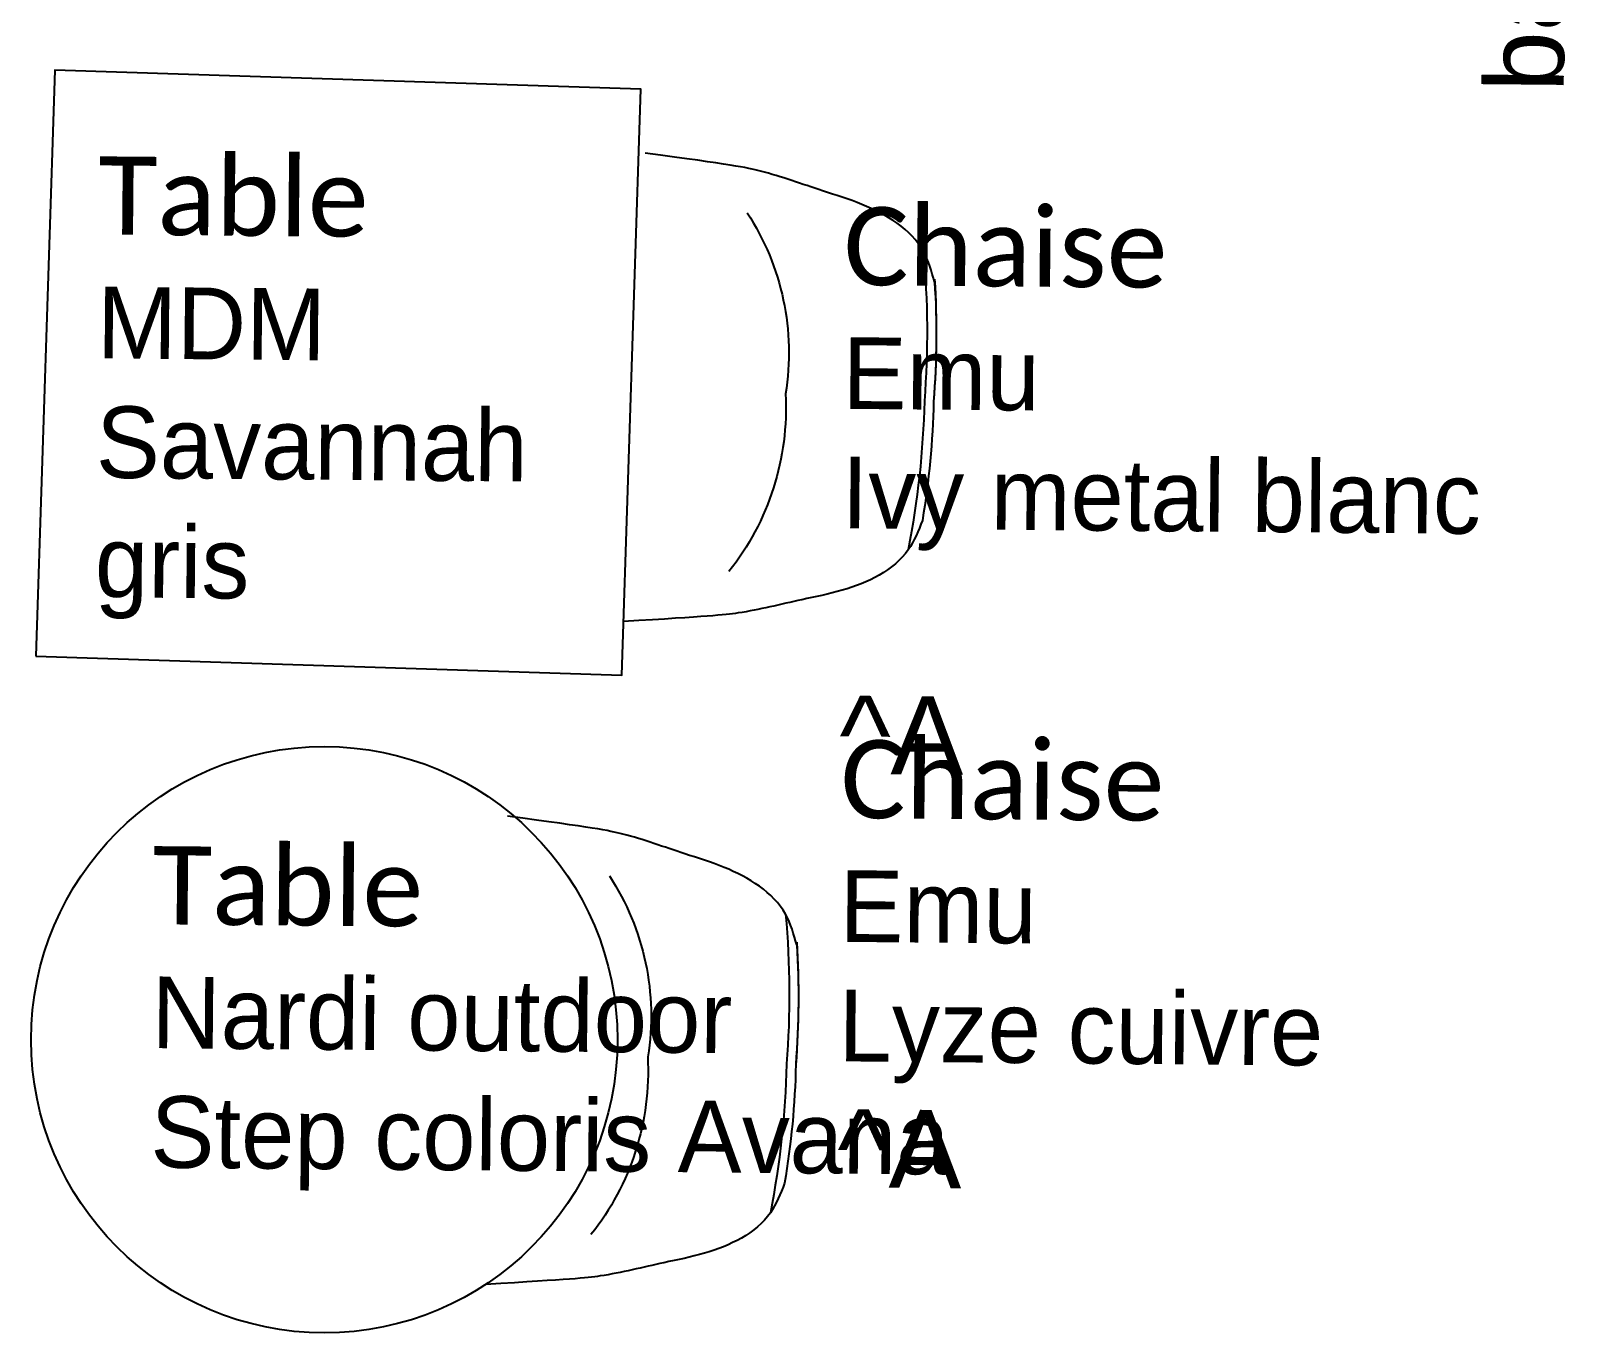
# Model space of a CAD drawing. Extents: x -27 to 25.3, y -8.5 to 57.5.
# Drawn here: x -12.475 to -10.881, y 45.258 to 46.59 of the extents above; entities that cross this region are included whole.
import ezdxf

# ---------------------------------------------------------------- set-up
doc = ezdxf.new("R2010")
doc.units = 0
doc.header["$LTSCALE"] = 0.002
doc.layers.add('04-MOBILIER', color=1, linetype='Continuous', true_color=0xff0000)
doc.layers.add('SA-ELEVATION', color=2, linetype='Continuous', true_color=0xffff00)
doc.layers.add('_ANNO-CONCEPT-T', color=7, linetype='Continuous')
doc.layers.add('A-mobilier', color=252, linetype='Continuous')
doc.styles.get("Standard").update_dxf_attribs({"font": 'ARIALN.TTF'})

# ---------------------------------------------------------------- blocks, each defined once
blk = doc.blocks.new('A$C7F8468B1')
at = {"layer": '04-MOBILIER'}
for centre, radius, start, end in [((20.83, -69.03), 91.49, 88.4948, 98.0977), ((20.78, -61.3), 84.71, 88.3377, 96.6108), ((25.69, -61.3), 84.71, 83.3892, 91.6623), ((25.64, -68.09), 91.49, 83.6625, 91.5052), ((25.64, -69.03), 91.49, 81.9023, 91.5052), ((20.45, -18.63), 26.98, 84.0728, 125.5143), ((26.1, -17.83), 26.2, 53.8955, 96.2776)]:
    blk.add_arc(centre, radius, start, end, dxfattribs=at)
for points in [[(11.03, 22.85), (9.95, 22.49), (6.33, 21.28), (3.61, 16.17), (2.14, 10.18), (0.57, 5.15), (0.11, 1.52), (-0.87, -7.16)], [(35.45, 22.85), (36.52, 22.49), (40.14, 21.28), (42.86, 16.17), (44.33, 10.18), (45.91, 5.15), (46.37, 1.52), (47.12, -7.39)]]:
    blk.add_open_spline(points, degree=3, knots=[0, 0, 0, 0, 3.716681, 12.506628, 17.24982, 24.62784, 29.757352, 29.757352, 29.757352, 29.757352], dxfattribs=at)
blk = doc.blocks.new('A$C0E126796')
at = {"layer": 'SA-ELEVATION', "ltscale": 0.01}
blk.add_lwpolyline([(2.0444, 7.8829), (2.6441, 7.8633), (2.6636, 8.463), (2.0639, 8.4825)], close=True, dxfattribs=at)
blk.add_circle((2.3396, 7.4903, 0), 0.3, dxfattribs=at)
at = {"layer": 'SA-ELEVATION', "xscale": -0.01, "yscale": 0.01, "zscale": 0.01, "rotation": 267.0816438304248}
for p in [(2.7178, 7.9232), (2.5768, 7.2448)]:
    blk.add_blockref('A$C7F8468B1', p, dxfattribs=at)
at = {"layer": '_ANNO-CONCEPT-T', "char_height": 0.08, "width": 1.472401, "attachment_point": 1}
for s, insert, rotation in [('{\\fArial|b0|i0|c0|p34;banc \\fMangal|b0|i0|c0|p2;\\H0.91667x;Hay Palissade}', (3.5278, 8.4605), 89.5012), ('{\\fCalibri|b0|i0|c0|p34;Table\\P\\fMangal|b0|i0|c0|p2;\\H0.91667x;MDM \\PSavannah \\Pgris}', (2.1086, 8.3942), 359.5012), ('{\\fCalibri|b0|i0|c0|p34;Chaise\\P\\fMangal|b0|i0|c0|p2;\\H0.91667x;Emu\\PIvy metal blanc\\P\\P\\fArial|b0|i0|c0|p34;\\H1.0909x;^A}', (2.8715, 8.3425), 359.5012), ('{\\fCalibri|b0|i0|c0|p34;Chaise\\P\\fMangal|b0|i0|c0|p2;\\H0.91667x;Emu\\PLyze cuivre\\P\\fArial|b0|i0|c0|p34;\\H1.0909x;^A}', (2.8684, 7.7971), 359.5012), ('{\\fCalibri|b0|i0|c0|p34;Table\\P\\fMangal|b0|i0|c0|p2;\\H0.91667x;Nardi outdoor \\PStep coloris Avana}', (2.1644, 7.6884), 359.5012)]:
    blk.add_mtext(s, dxfattribs=dict(at, insert=insert, rotation=rotation))

msp = doc.modelspace()

# ---------------------------------------------------------------- block references
at = {"layer": 'A-mobilier', "color": 30, "ltscale": 0.01, "true_color": 0xff7f00}
msp.add_blockref('A$C0E126796', (-14.5144, 38.0676), dxfattribs=at)

doc.saveas('drawing.dxf')
